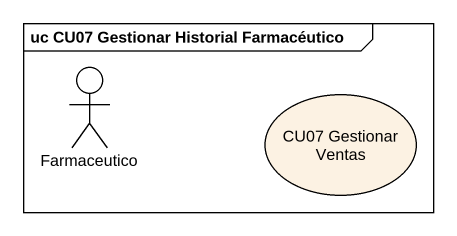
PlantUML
@startuml
mainframe uc CU07 Gestionar Historial Farmacéutico
actor Farmaceutico
usecase "CU07 Gestionar Ventas" as CU07_Gestionar_Ventas
@enduml
